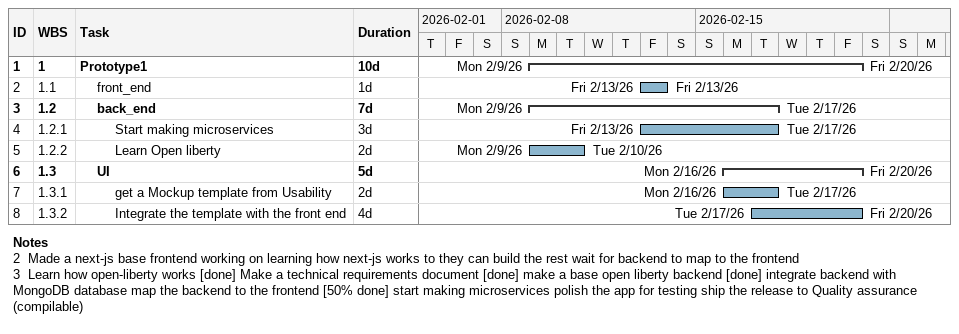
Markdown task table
| ID | WBS | Task | Duration | Start | Finish |
|---|---|---|---|---|---|
| 1 | 1 | **Prototype1** | 10d | 2026-02-09 | 2026-02-20 |
| 2 | 1.1 | front_end | 1d | 2026-02-13 | 2026-02-13 |
| 3 | 1.2 | **back_end** | 7d | 2026-02-09 | 2026-02-17 |
| 4 | 1.2.1 | Start making microservices | 3d | 2026-02-13 | 2026-02-17 |
| 5 | 1.2.2 | Learn Open liberty | 2d | 2026-02-09 | 2026-02-10 |
| 6 | 1.3 | **UI** | 5d | 2026-02-16 | 2026-02-20 |
| 7 | 1.3.1 | get a Mockup template from Usability | 2d | 2026-02-16 | 2026-02-17 |
| 8 | 1.3.2 | Integrate the template with the front end | 4d | 2026-02-17 | 2026-02-20 |

Notes
- 2: Made a next-js base frontend working on learning how next-js works to they can build the rest wait for backend to map to the frontend
- 3: Learn how open-liberty works [done] Make a technical requirements document [done] make a base open liberty backend [done] integrate backend with MongoDB database map the backend to the frontend [50% done] start making microservices polish the app for testing ship the release to Quality assurance (compilable)
